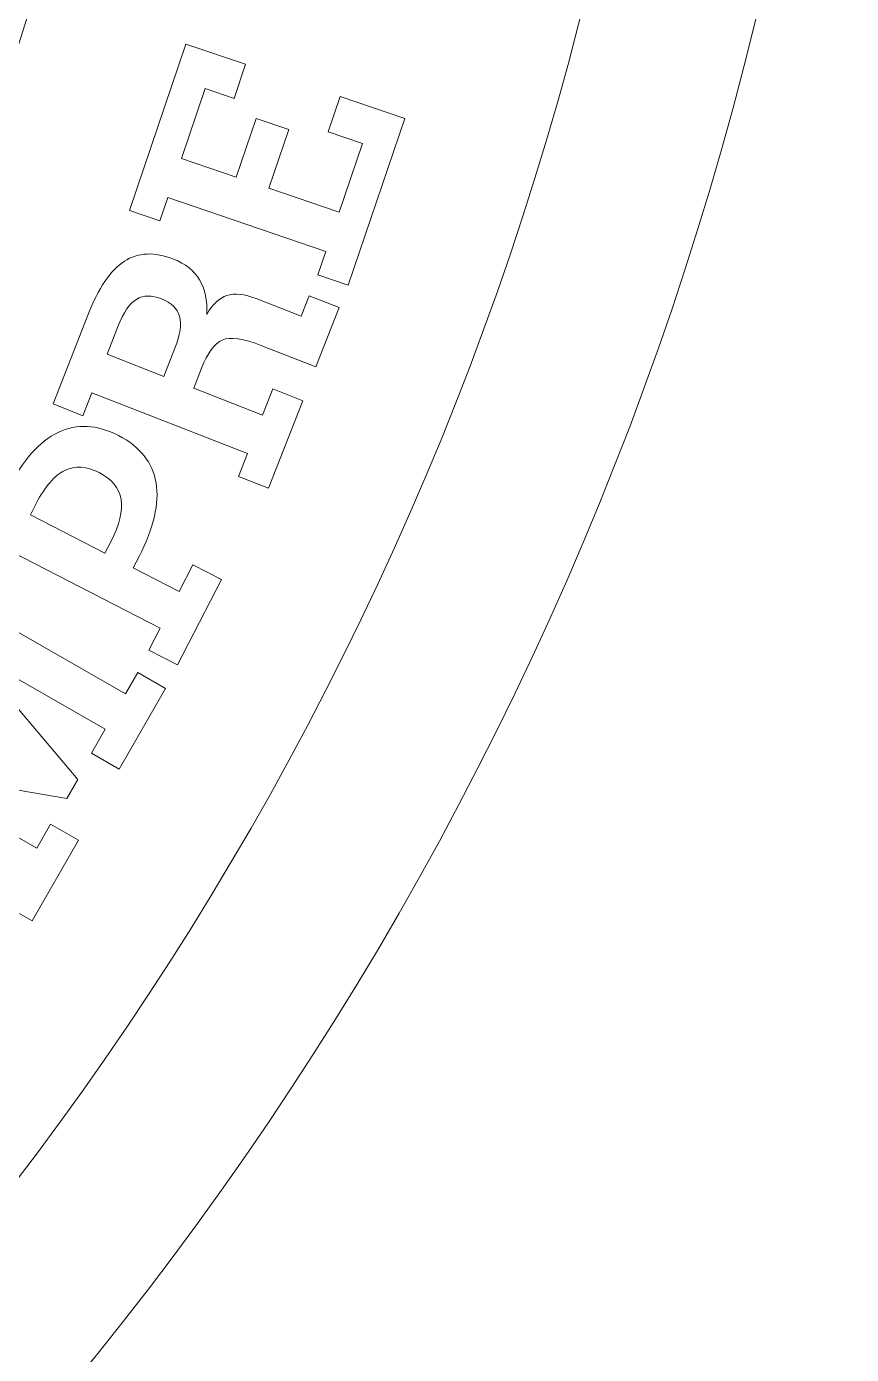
# Model space of a CAD drawing. Header units: millimetres. Extents: x -30 to 30, y -30 to 30.
# Drawn here: x 22.75 to 30, y -18.81 to -7.14 of the extents above; entities that cross this region are included whole.
import ezdxf

# ---------------------------------------------------------------- set-up
doc = ezdxf.new("R2010")
doc.units = ezdxf.units.MM
doc.header["$MEASUREMENT"] = 0
doc.layers.add('Camada 1', color=7, linetype='Continuous')

msp = doc.modelspace()

# ---------------------------------------------------------------- linework, layer by layer
at = {"layer": 'Camada 1', "lineweight": 9}
for points, knots in [([(0, 30), (16.5685, 30), (30, 16.5685), (30, 0), (30, 0), (30, -16.5686), (16.5685, -30), (0, -30), (0, -30), (-16.5685, -30), (-30, -16.5686), (-30, 0), (-30, 0), (-30, 16.5685), (-16.5685, 30), (0, 30)], [0, 0, 0, 0, 0.2, 0.2, 0.2, 0.2, 0.4, 0.4, 0.4, 0.4, 0.6, 0.6, 0.6, 0.6, 1, 1, 1, 1]), ([(0, 28.5), (15.7401, 28.5), (28.5, 15.7401), (28.5, 0), (28.5, 0), (28.5, -15.7401), (15.7401, -28.5), (0, -28.5), (0, -28.5), (-15.7401, -28.5), (-28.5, -15.7401), (-28.5, 0), (-28.5, 0), (-28.5, 15.7401), (-15.7401, 28.5), (0, 28.5)], [0, 0, 0, 0, 0.2, 0.2, 0.2, 0.2, 0.4, 0.4, 0.4, 0.4, 0.6, 0.6, 0.6, 0.6, 1, 1, 1, 1]), ([(0.0541, 23.6848), (13.1709, 23.6848), (23.8041, 13.0516), (23.8041, -0.0652), (23.8041, -0.0652), (23.8041, -13.182), (13.1709, -23.8152), (0.0541, -23.8152), (0.0541, -23.8152), (-13.0627, -23.8152), (-23.6959, -13.182), (-23.6959, -0.0652), (-23.6959, -0.0652), (-23.6959, 13.0516), (-13.0627, 23.6848), (0.0541, 23.6848)], [0, 0, 0, 0, 0.2, 0.2, 0.2, 0.2, 0.4, 0.4, 0.4, 0.4, 0.6, 0.6, 0.6, 0.6, 1, 1, 1, 1]), ([(25.5784, -9.4143), (25.5784, -9.4143), (25.3112, -9.3234), (25.3112, -9.3234), (25.3112, -9.3234), (25.3112, -9.3234), (25.3812, -9.1177), (25.3812, -9.1177), (25.3812, -9.1177), (25.3812, -9.1177), (23.9917, -8.6453), (23.9917, -8.6453), (23.9917, -8.6453), (23.9917, -8.6453), (23.9217, -8.8511), (23.9217, -8.8511), (23.9217, -8.8511), (23.9217, -8.8511), (23.6545, -8.7602), (23.6545, -8.7602), (23.6545, -8.7602), (23.6545, -8.7602), (24.1523, -7.296), (24.1523, -7.296), (24.1523, -7.296), (24.1523, -7.296), (24.6761, -7.4741), (24.6761, -7.4741), (24.6761, -7.4741), (24.6761, -7.4741), (24.5743, -7.7734), (24.5743, -7.7734), (24.5743, -7.7734), (24.5743, -7.7734), (24.3205, -7.6871), (24.3205, -7.6871), (24.3205, -7.6871), (24.3205, -7.6871), (24.1116, -8.3016), (24.1116, -8.3016), (24.1116, -8.3016), (24.1116, -8.3016), (24.5925, -8.4651), (24.5925, -8.4651), (24.5925, -8.4651), (24.5925, -8.4651), (24.7677, -7.9499), (24.7677, -7.9499), (24.7677, -7.9499), (24.7677, -7.9499), (25.0563, -8.048), (25.0563, -8.048), (25.0563, -8.048), (25.0563, -8.048), (24.8811, -8.5632), (24.8811, -8.5632), (24.8811, -8.5632), (24.8811, -8.5632), (25.4983, -8.7731), (25.4983, -8.7731), (25.4983, -8.7731), (25.4983, -8.7731), (25.7038, -8.1687), (25.7038, -8.1687), (25.7038, -8.1687), (25.7038, -8.1687), (25.4018, -8.0661), (25.4018, -8.0661), (25.4018, -8.0661), (25.4018, -8.0661), (25.5071, -7.7566), (25.5071, -7.7566), (25.5071, -7.7566), (25.5071, -7.7566), (26.0762, -7.95), (26.0762, -7.95), (26.0762, -7.95), (26.0762, -7.95), (25.5784, -9.4143), (25.5784, -9.4143)], [0, 0, 0, 0, 0.047619, 0.047619, 0.047619, 0.047619, 0.0952381, 0.0952381, 0.0952381, 0.0952381, 0.1428571, 0.1428571, 0.1428571, 0.1428571, 0.1904762, 0.1904762, 0.1904762, 0.1904762, 0.2380952, 0.2380952, 0.2380952, 0.2380952, 0.2857143, 0.2857143, 0.2857143, 0.2857143, 0.3333333, 0.3333333, 0.3333333, 0.3333333, 0.3809524, 0.3809524, 0.3809524, 0.3809524, 0.4285714, 0.4285714, 0.4285714, 0.4285714, 0.4761905, 0.4761905, 0.4761905, 0.4761905, 0.5238095, 0.5238095, 0.5238095, 0.5238095, 0.5714286, 0.5714286, 0.5714286, 0.5714286, 0.6190476, 0.6190476, 0.6190476, 0.6190476, 0.6666667, 0.6666667, 0.6666667, 0.6666667, 0.7142857, 0.7142857, 0.7142857, 0.7142857, 0.7619048, 0.7619048, 0.7619048, 0.7619048, 0.8095238, 0.8095238, 0.8095238, 0.8095238, 0.8571429, 0.8571429, 0.8571429, 0.8571429, 0.9047619, 0.9047619, 0.9047619, 0.9047619, 1, 1, 1, 1]), ([(24.8255, -10.556), (24.8255, -10.556), (24.915, -10.3273), (24.915, -10.3273), (24.915, -10.3273), (24.915, -10.3273), (25.1778, -10.4302), (25.1778, -10.4302), (25.1778, -10.4302), (25.1778, -10.4302), (24.8762, -11.2002), (24.8762, -11.2002), (24.8762, -11.2002), (24.8762, -11.2002), (24.6135, -11.0972), (24.6135, -11.0972), (24.6135, -11.0972), (24.6135, -11.0972), (24.6927, -10.8949), (24.6927, -10.8949), (24.6927, -10.8949), (24.6927, -10.8949), (23.3262, -10.3597), (23.3262, -10.3597), (23.3262, -10.3597), (23.3262, -10.3597), (23.247, -10.562), (23.247, -10.562), (23.247, -10.562), (23.247, -10.562), (22.9842, -10.4591), (22.9842, -10.4591), (22.9842, -10.4591), (22.9842, -10.4591), (23.2897, -9.6791), (23.2897, -9.6791), (23.2897, -9.6791), (23.3828, -9.4413), (23.4898, -9.2831), (23.6109, -9.2048), (23.6109, -9.2048), (23.732, -9.1264), (23.8759, -9.1202), (24.0436, -9.1859), (24.0436, -9.1859), (24.1479, -9.2267), (24.2241, -9.2874), (24.272, -9.3678), (24.272, -9.3678), (24.3198, -9.4481), (24.3409, -9.5503), (24.3351, -9.6734), (24.3351, -9.6734), (24.3851, -9.5833), (24.4444, -9.5273), (24.5124, -9.5059), (24.5124, -9.5059), (24.5805, -9.484), (24.6659, -9.4932), (24.7688, -9.5335), (24.7688, -9.5335), (24.7688, -9.5335), (25.1652, -9.6887), (25.1652, -9.6887), (25.1652, -9.6887), (25.1652, -9.6887), (25.2362, -9.5074), (25.2362, -9.5074), (25.2362, -9.5074), (25.2362, -9.5074), (25.4989, -9.6104), (25.4989, -9.6104), (25.4989, -9.6104), (25.4989, -9.6104), (25.2941, -10.1333), (25.2941, -10.1333), (25.2941, -10.1333), (25.2941, -10.1333), (24.8185, -9.947), (24.8185, -9.947), (24.8185, -9.947), (24.6551, -9.883), (24.5389, -9.8663), (24.4707, -9.8972), (24.4707, -9.8972), (24.4025, -9.9281), (24.3422, -10.01), (24.29, -10.1432), (24.29, -10.1432), (24.29, -10.1432), (24.2211, -10.3193), (24.2211, -10.3193), (24.2211, -10.3193), (24.2211, -10.3193), (24.8255, -10.556), (24.8255, -10.556)], [0, 0, 0, 0, 0.04, 0.04, 0.04, 0.04, 0.08, 0.08, 0.08, 0.08, 0.12, 0.12, 0.12, 0.12, 0.16, 0.16, 0.16, 0.16, 0.2, 0.2, 0.2, 0.2, 0.24, 0.24, 0.24, 0.24, 0.28, 0.28, 0.28, 0.28, 0.32, 0.32, 0.32, 0.32, 0.36, 0.36, 0.36, 0.36, 0.4, 0.4, 0.4, 0.4, 0.44, 0.44, 0.44, 0.44, 0.48, 0.48, 0.48, 0.48, 0.52, 0.52, 0.52, 0.52, 0.56, 0.56, 0.56, 0.56, 0.6, 0.6, 0.6, 0.6, 0.64, 0.64, 0.64, 0.64, 0.68, 0.68, 0.68, 0.68, 0.72, 0.72, 0.72, 0.72, 0.76, 0.76, 0.76, 0.76, 0.8, 0.8, 0.8, 0.8, 0.84, 0.84, 0.84, 0.84, 0.88, 0.88, 0.88, 0.88, 0.92, 0.92, 0.92, 0.92, 1, 1, 1, 1]), ([(23.459, -10.0208), (23.459, -10.0208), (23.9583, -10.2163), (23.9583, -10.2163), (23.9583, -10.2163), (23.9583, -10.2163), (24.0554, -9.9684), (24.0554, -9.9684), (24.0554, -9.9684), (24.1016, -9.8506), (24.1153, -9.7575), (24.0962, -9.6889), (24.0962, -9.6889), (24.0771, -9.6203), (24.0243, -9.5692), (23.9376, -9.5353), (23.9376, -9.5353), (23.8504, -9.5011), (23.7766, -9.5026), (23.716, -9.54), (23.716, -9.54), (23.6554, -9.5774), (23.6022, -9.655), (23.5561, -9.7728), (23.5561, -9.7728), (23.5561, -9.7728), (23.459, -10.0208), (23.459, -10.0208)], [0, 0, 0, 0, 0.125, 0.125, 0.125, 0.125, 0.25, 0.25, 0.25, 0.25, 0.375, 0.375, 0.375, 0.375, 0.5, 0.5, 0.5, 0.5, 0.625, 0.625, 0.625, 0.625, 0.75, 0.75, 0.75, 0.75, 1, 1, 1, 1]), ([(24.0927, -12.1063), (24.0927, -12.1063), (24.2128, -11.8729), (24.2128, -11.8729), (24.2128, -11.8729), (24.2128, -11.8729), (24.4637, -12.0021), (24.4637, -12.0021), (24.4637, -12.0021), (24.4637, -12.0021), (24.0775, -12.7523), (24.0775, -12.7523), (24.0775, -12.7523), (24.0775, -12.7523), (23.8266, -12.6232), (23.8266, -12.6232), (23.8266, -12.6232), (23.8266, -12.6232), (23.9261, -12.43), (23.9261, -12.43), (23.9261, -12.43), (23.9261, -12.43), (22.6212, -11.7582), (22.6212, -11.7582), (22.6212, -11.7582), (22.6212, -11.7582), (22.5218, -11.9514), (22.5218, -11.9514), (22.5218, -11.9514), (22.5218, -11.9514), (22.2709, -11.8223), (22.2709, -11.8223), (22.2709, -11.8223), (22.2709, -11.8223), (22.5886, -11.205), (22.5886, -11.205), (22.5886, -11.205), (22.7184, -10.9529), (22.8655, -10.7874), (23.0293, -10.7087), (23.0293, -10.7087), (23.1937, -10.6298), (23.3703, -10.6393), (23.5597, -10.7368), (23.5597, -10.7368), (23.7492, -10.8343), (23.8589, -10.9728), (23.8893, -11.152), (23.8893, -11.152), (23.9192, -11.3314), (23.8697, -11.5466), (23.7403, -11.798), (23.7403, -11.798), (23.7403, -11.798), (23.6887, -11.8983), (23.6887, -11.8983), (23.6887, -11.8983), (23.6887, -11.8983), (24.0927, -12.1063), (24.0927, -12.1063)], [0, 0, 0, 0, 0.0625, 0.0625, 0.0625, 0.0625, 0.125, 0.125, 0.125, 0.125, 0.1875, 0.1875, 0.1875, 0.1875, 0.25, 0.25, 0.25, 0.25, 0.3125, 0.3125, 0.3125, 0.3125, 0.375, 0.375, 0.375, 0.375, 0.4375, 0.4375, 0.4375, 0.4375, 0.5, 0.5, 0.5, 0.5, 0.5625, 0.5625, 0.5625, 0.5625, 0.625, 0.625, 0.625, 0.625, 0.6875, 0.6875, 0.6875, 0.6875, 0.75, 0.75, 0.75, 0.75, 0.8125, 0.8125, 0.8125, 0.8125, 0.875, 0.875, 0.875, 0.875, 1, 1, 1, 1]), ([(22.7853, -11.4333), (22.7853, -11.4333), (23.4403, -11.7705), (23.4403, -11.7705), (23.4403, -11.7705), (23.4403, -11.7705), (23.4919, -11.6701), (23.4919, -11.6701), (23.4919, -11.6701), (23.5686, -11.5212), (23.5986, -11.397), (23.5817, -11.2973), (23.5817, -11.2973), (23.5648, -11.1976), (23.5005, -11.119), (23.3889, -11.0615), (23.3889, -11.0615), (23.2785, -11.0047), (23.1784, -10.9987), (23.088, -11.0426), (23.088, -11.0426), (22.9977, -11.0866), (22.9141, -11.1832), (22.837, -11.3329), (22.837, -11.3329), (22.837, -11.3329), (22.7853, -11.4333), (22.7853, -11.4333)], [0, 0, 0, 0, 0.125, 0.125, 0.125, 0.125, 0.25, 0.25, 0.25, 0.25, 0.375, 0.375, 0.375, 0.375, 0.5, 0.5, 0.5, 0.5, 0.625, 0.625, 0.625, 0.625, 0.75, 0.75, 0.75, 0.75, 1, 1, 1, 1]), ([(22.8421, -14.3623), (22.8421, -14.3623), (22.9629, -14.1518), (22.9629, -14.1518), (22.9629, -14.1518), (22.9629, -14.1518), (23.2077, -14.2922), (23.2077, -14.2922), (23.2077, -14.2922), (23.2077, -14.2922), (22.8003, -15.0021), (22.8003, -15.0021), (22.8003, -15.0021), (22.8003, -15.0021), (22.5556, -14.8616), (22.5556, -14.8616), (22.5556, -14.8616), (22.5556, -14.8616), (22.6637, -14.6731), (22.6637, -14.6731), (22.6637, -14.6731), (22.6637, -14.6731), (21.3908, -13.9427), (21.3908, -13.9427), (21.3908, -13.9427), (21.3908, -13.9427), (21.2826, -14.1312), (21.2826, -14.1312), (21.2826, -14.1312), (21.2826, -14.1312), (21.0379, -13.9907), (21.0379, -13.9907), (21.0379, -13.9907), (21.0379, -13.9907), (21.4314, -13.305), (21.4314, -13.305), (21.4314, -13.305), (21.4314, -13.305), (22.6414, -13.5383), (22.6414, -13.5383), (22.6414, -13.5383), (22.6414, -13.5383), (21.8315, -12.6078), (21.8315, -12.6078), (21.8315, -12.6078), (21.8315, -12.6078), (22.2107, -11.9468), (22.2107, -11.9468), (22.2107, -11.9468), (22.2107, -11.9468), (22.4555, -12.0873), (22.4555, -12.0873), (22.4555, -12.0873), (22.4555, -12.0873), (22.3473, -12.2758), (22.3473, -12.2758), (22.3473, -12.2758), (22.3473, -12.2758), (23.6202, -13.0062), (23.6202, -13.0062), (23.6202, -13.0062), (23.6202, -13.0062), (23.7284, -12.8177), (23.7284, -12.8177), (23.7284, -12.8177), (23.7284, -12.8177), (23.9732, -12.9582), (23.9732, -12.9582), (23.9732, -12.9582), (23.9732, -12.9582), (23.5658, -13.668), (23.5658, -13.668), (23.5658, -13.668), (23.5658, -13.668), (23.3211, -13.5275), (23.3211, -13.5275), (23.3211, -13.5275), (23.3211, -13.5275), (23.4419, -13.317), (23.4419, -13.317), (23.4419, -13.317), (23.4419, -13.317), (22.2501, -12.6332), (22.2501, -12.6332), (22.2501, -12.6332), (22.2501, -12.6332), (23.2014, -13.7577), (23.2014, -13.7577), (23.2014, -13.7577), (23.2014, -13.7577), (23.1047, -13.9263), (23.1047, -13.9263), (23.1047, -13.9263), (23.1047, -13.9263), (21.6504, -13.6784), (21.6504, -13.6784), (21.6504, -13.6784), (21.6504, -13.6784), (22.8421, -14.3623), (22.8421, -14.3623)], [0, 0, 0, 0, 0.0384615, 0.0384615, 0.0384615, 0.0384615, 0.0769231, 0.0769231, 0.0769231, 0.0769231, 0.1153846, 0.1153846, 0.1153846, 0.1153846, 0.1538462, 0.1538462, 0.1538462, 0.1538462, 0.1923077, 0.1923077, 0.1923077, 0.1923077, 0.2307692, 0.2307692, 0.2307692, 0.2307692, 0.2692308, 0.2692308, 0.2692308, 0.2692308, 0.3076923, 0.3076923, 0.3076923, 0.3076923, 0.3461538, 0.3461538, 0.3461538, 0.3461538, 0.3846154, 0.3846154, 0.3846154, 0.3846154, 0.4230769, 0.4230769, 0.4230769, 0.4230769, 0.4615385, 0.4615385, 0.4615385, 0.4615385, 0.5, 0.5, 0.5, 0.5, 0.5384615, 0.5384615, 0.5384615, 0.5384615, 0.5769231, 0.5769231, 0.5769231, 0.5769231, 0.6153846, 0.6153846, 0.6153846, 0.6153846, 0.6538462, 0.6538462, 0.6538462, 0.6538462, 0.6923077, 0.6923077, 0.6923077, 0.6923077, 0.7307692, 0.7307692, 0.7307692, 0.7307692, 0.7692308, 0.7692308, 0.7692308, 0.7692308, 0.8076923, 0.8076923, 0.8076923, 0.8076923, 0.8461538, 0.8461538, 0.8461538, 0.8461538, 0.8846154, 0.8846154, 0.8846154, 0.8846154, 0.9230769, 0.9230769, 0.9230769, 0.9230769, 1, 1, 1, 1])]:
    msp.add_open_spline(points, degree=3, knots=knots, dxfattribs=at)

doc.saveas('drawing.dxf')
